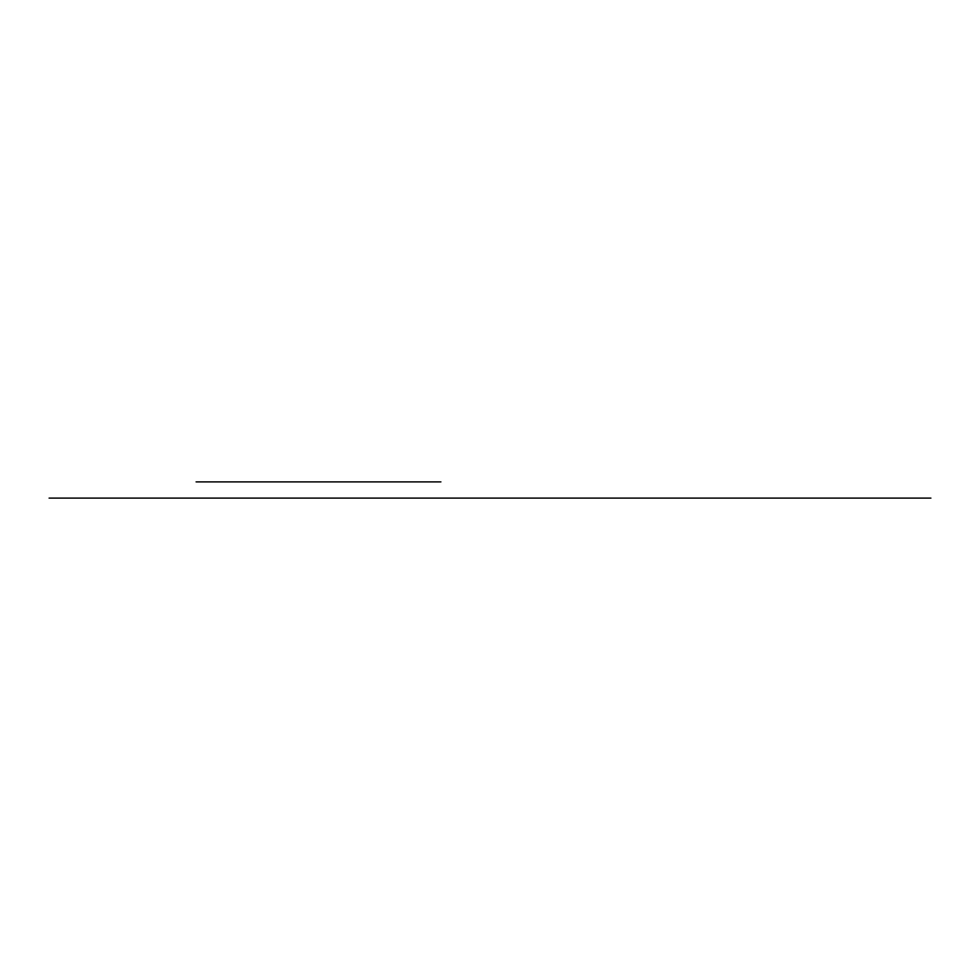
<?xml version="1.0" encoding="UTF-8"?>
<svg xmlns="http://www.w3.org/2000/svg" width="980" height="980" viewBox="0 0 980 980"><rect width="100%" height="100%" fill="white"/><g stroke="black" fill="none" stroke-linecap="round" stroke-linejoin="round"><path stroke-width="1.47" d="M196 481.903L441 481.903M49 498.097L931 498.097"/></g></svg>
